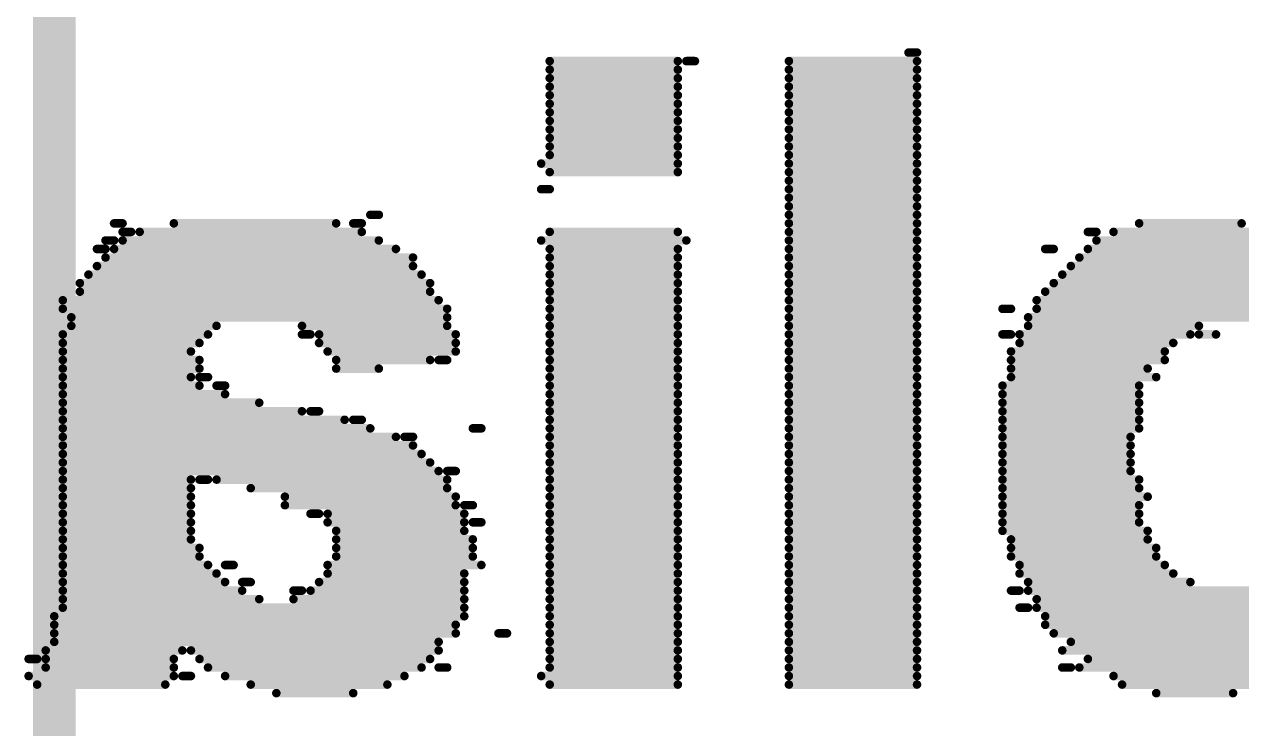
# Model space of a CAD drawing. Header units: inches. Extents: x -0.3 to 9.9, y -0.4 to 5.
# Drawn here: x 1.7205 to 1.863, y 1.3148 to 1.3973 of the extents above; entities that cross this region are included whole.
import ezdxf

# ---------------------------------------------------------------- set-up
doc = ezdxf.new("R2010")
doc.units = ezdxf.units.IN
doc.header["$MEASUREMENT"] = 0
doc.layers.add('Bottom Overlay', color=54, linetype='Continuous')
doc.layers.add('Top Overlay', color=2, linetype='Continuous')

# ---------------------------------------------------------------- blocks, each defined once
blk = doc.blocks.new('OLED_0_96________2C_12')
at = {"layer": 'Top Overlay', "const_width": 0.005}
blk.add_lwpolyline([(-0.539, -1.036), (-0.539, 0.062)], dxfattribs=at)

msp = doc.modelspace()

# ---------------------------------------------------------------- linework, layer by layer
at = {"layer": 'Bottom Overlay', "const_width": 0.001}
for points in [[(1.824, 1.394), (1.825, 1.394)], [(1.782, 1.393), (1.797, 1.393)], [(1.782, 1.392), (1.797, 1.392)], [(1.798, 1.393), (1.799, 1.393)], [(1.81, 1.393), (1.825, 1.393)], [(1.81, 1.392), (1.825, 1.392)], [(1.782, 1.391), (1.797, 1.391)], [(1.81, 1.391), (1.825, 1.391)], [(1.782, 1.39), (1.797, 1.39)], [(1.782, 1.389), (1.797, 1.389)], [(1.81, 1.39), (1.825, 1.39)], [(1.81, 1.389), (1.825, 1.389)], [(1.782, 1.388), (1.797, 1.388)], [(1.81, 1.388), (1.825, 1.388)], [(1.782, 1.387), (1.797, 1.387)], [(1.81, 1.387), (1.825, 1.387)], [(1.782, 1.386), (1.797, 1.386)], [(1.782, 1.385), (1.797, 1.385)], [(1.81, 1.386), (1.825, 1.386)], [(1.81, 1.385), (1.825, 1.385)], [(1.782, 1.384), (1.797, 1.384)], [(1.81, 1.384), (1.825, 1.384)], [(1.782, 1.383), (1.797, 1.383)], [(1.782, 1.382), (1.797, 1.382)], [(1.81, 1.383), (1.825, 1.383)], [(1.81, 1.382), (1.825, 1.382)], [(1.781, 1.381), (1.797, 1.381)], [(1.81, 1.381), (1.825, 1.381)], [(1.782, 1.38), (1.797, 1.38)], [(1.81, 1.38), (1.825, 1.38)], [(1.81, 1.379), (1.825, 1.379)], [(1.781, 1.378), (1.782, 1.378)], [(1.81, 1.378), (1.825, 1.378)], [(1.81, 1.377), (1.825, 1.377)], [(1.761, 1.375), (1.762, 1.375)], [(1.81, 1.376), (1.825, 1.376)], [(1.81, 1.375), (1.825, 1.375)], [(1.731, 1.374), (1.732, 1.374)], [(1.738, 1.374), (1.757, 1.374)], [(1.759, 1.374), (1.76, 1.374)], [(1.81, 1.374), (1.825, 1.374)], [(1.851, 1.374), (1.863, 1.374)], [(1.73, 1.372), (1.731, 1.372)], [(1.732, 1.373), (1.733, 1.373)], [(1.732, 1.372), (1.762, 1.372)], [(1.734, 1.373), (1.76, 1.373)], [(1.781, 1.372), (1.798, 1.372)], [(1.782, 1.373), (1.797, 1.373)], [(1.81, 1.373), (1.825, 1.373)], [(1.81, 1.372), (1.825, 1.372)], [(1.845, 1.373), (1.846, 1.373)], [(1.846, 1.372), (1.868, 1.372)], [(1.848, 1.373), (1.866, 1.373)], [(1.729, 1.371), (1.73, 1.371)], [(1.731, 1.371), (1.764, 1.371)], [(1.782, 1.371), (1.797, 1.371)], [(1.81, 1.371), (1.825, 1.371)], [(1.84, 1.371), (1.841, 1.371)], [(1.845, 1.371), (1.869, 1.371)], [(1.729, 1.369), (1.766, 1.369)], [(1.73, 1.37), (1.766, 1.37)], [(1.782, 1.37), (1.797, 1.37)], [(1.782, 1.369), (1.797, 1.369)], [(1.81, 1.37), (1.825, 1.37)], [(1.81, 1.369), (1.825, 1.369)], [(1.843, 1.369), (1.872, 1.369)], [(1.844, 1.37), (1.87, 1.37)], [(1.728, 1.368), (1.767, 1.368)], [(1.782, 1.368), (1.797, 1.368)], [(1.81, 1.368), (1.825, 1.368)], [(1.842, 1.368), (1.887, 1.368)], [(1.727, 1.367), (1.768, 1.367)], [(1.782, 1.367), (1.797, 1.367)], [(1.81, 1.367), (1.825, 1.367)], [(1.841, 1.367), (1.887, 1.367)], [(1.725, 1.365), (1.769, 1.365)], [(1.727, 1.366), (1.768, 1.366)], [(1.782, 1.366), (1.797, 1.366)], [(1.782, 1.365), (1.797, 1.365)], [(1.81, 1.366), (1.825, 1.366)], [(1.81, 1.365), (1.825, 1.365)], [(1.839, 1.365), (1.887, 1.365)], [(1.84, 1.366), (1.887, 1.366)], [(1.725, 1.364), (1.77, 1.364)], [(1.782, 1.364), (1.797, 1.364)], [(1.81, 1.364), (1.825, 1.364)], [(1.835, 1.364), (1.836, 1.364)], [(1.839, 1.364), (1.887, 1.364)], [(1.726, 1.363), (1.77, 1.363)], [(1.726, 1.362), (1.743, 1.362)], [(1.753, 1.362), (1.77, 1.362)], [(1.782, 1.363), (1.797, 1.363)], [(1.782, 1.362), (1.797, 1.362)], [(1.81, 1.363), (1.825, 1.363)], [(1.81, 1.362), (1.825, 1.362)], [(1.838, 1.363), (1.887, 1.363)], [(1.838, 1.362), (1.858, 1.362)], [(1.725, 1.361), (1.742, 1.361)], [(1.753, 1.361), (1.754, 1.361)], [(1.755, 1.361), (1.771, 1.361)], [(1.782, 1.361), (1.797, 1.361)], [(1.81, 1.361), (1.825, 1.361)], [(1.835, 1.361), (1.836, 1.361)], [(1.837, 1.361), (1.857, 1.361)], [(1.858, 1.361), (1.86, 1.361)], [(1.725, 1.36), (1.741, 1.36)], [(1.725, 1.359), (1.74, 1.359)], [(1.755, 1.36), (1.771, 1.36)], [(1.756, 1.359), (1.771, 1.359)], [(1.782, 1.36), (1.797, 1.36)], [(1.782, 1.359), (1.797, 1.359)], [(1.81, 1.36), (1.825, 1.36)], [(1.81, 1.359), (1.825, 1.359)], [(1.836, 1.359), (1.854, 1.359)], [(1.837, 1.36), (1.855, 1.36)], [(1.725, 1.358), (1.741, 1.358)], [(1.757, 1.358), (1.768, 1.358)], [(1.769, 1.358), (1.77, 1.358)], [(1.782, 1.358), (1.797, 1.358)], [(1.81, 1.358), (1.825, 1.358)], [(1.836, 1.358), (1.854, 1.358)], [(1.725, 1.357), (1.741, 1.357)], [(1.757, 1.357), (1.762, 1.357)], [(1.782, 1.357), (1.797, 1.357)], [(1.81, 1.357), (1.825, 1.357)], [(1.836, 1.357), (1.852, 1.357)], [(1.725, 1.356), (1.74, 1.356)], [(1.725, 1.355), (1.741, 1.355)], [(1.741, 1.356), (1.742, 1.356)], [(1.743, 1.355), (1.744, 1.355)], [(1.782, 1.356), (1.797, 1.356)], [(1.782, 1.355), (1.797, 1.355)], [(1.81, 1.356), (1.825, 1.356)], [(1.81, 1.355), (1.825, 1.355)], [(1.835, 1.355), (1.851, 1.355)], [(1.836, 1.356), (1.853, 1.356)], [(1.725, 1.354), (1.744, 1.354)], [(1.782, 1.354), (1.797, 1.354)], [(1.81, 1.354), (1.825, 1.354)], [(1.835, 1.354), (1.851, 1.354)], [(1.725, 1.353), (1.748, 1.353)], [(1.725, 1.352), (1.753, 1.352)], [(1.754, 1.352), (1.755, 1.352)], [(1.782, 1.353), (1.797, 1.353)], [(1.782, 1.352), (1.797, 1.352)], [(1.81, 1.353), (1.825, 1.353)], [(1.81, 1.352), (1.825, 1.352)], [(1.835, 1.353), (1.851, 1.353)], [(1.835, 1.352), (1.851, 1.352)], [(1.725, 1.351), (1.758, 1.351)], [(1.759, 1.351), (1.76, 1.351)], [(1.782, 1.351), (1.797, 1.351)], [(1.81, 1.351), (1.825, 1.351)], [(1.835, 1.351), (1.851, 1.351)], [(1.725, 1.35), (1.761, 1.35)], [(1.725, 1.349), (1.764, 1.349)], [(1.765, 1.349), (1.766, 1.349)], [(1.773, 1.35), (1.774, 1.35)], [(1.782, 1.35), (1.797, 1.35)], [(1.782, 1.349), (1.797, 1.349)], [(1.81, 1.35), (1.825, 1.35)], [(1.81, 1.349), (1.825, 1.349)], [(1.835, 1.35), (1.851, 1.35)], [(1.835, 1.349), (1.85, 1.349)], [(1.725, 1.348), (1.766, 1.348)], [(1.782, 1.348), (1.797, 1.348)], [(1.81, 1.348), (1.825, 1.348)], [(1.835, 1.348), (1.85, 1.348)], [(1.725, 1.347), (1.767, 1.347)], [(1.782, 1.347), (1.797, 1.347)], [(1.81, 1.347), (1.825, 1.347)], [(1.835, 1.347), (1.85, 1.347)], [(1.725, 1.346), (1.768, 1.346)], [(1.725, 1.345), (1.769, 1.345)], [(1.77, 1.345), (1.771, 1.345)], [(1.782, 1.346), (1.797, 1.346)], [(1.782, 1.345), (1.797, 1.345)], [(1.81, 1.346), (1.825, 1.346)], [(1.81, 1.345), (1.825, 1.345)], [(1.835, 1.346), (1.85, 1.346)], [(1.835, 1.345), (1.85, 1.345)], [(1.725, 1.344), (1.74, 1.344)], [(1.741, 1.344), (1.742, 1.344)], [(1.743, 1.344), (1.77, 1.344)], [(1.782, 1.344), (1.797, 1.344)], [(1.81, 1.344), (1.825, 1.344)], [(1.835, 1.344), (1.851, 1.344)], [(1.725, 1.343), (1.74, 1.343)], [(1.725, 1.342), (1.74, 1.342)], [(1.747, 1.343), (1.77, 1.343)], [(1.751, 1.342), (1.771, 1.342)], [(1.782, 1.343), (1.797, 1.343)], [(1.782, 1.342), (1.797, 1.342)], [(1.81, 1.343), (1.825, 1.343)], [(1.81, 1.342), (1.825, 1.342)], [(1.835, 1.343), (1.851, 1.343)], [(1.835, 1.342), (1.852, 1.342)], [(1.725, 1.341), (1.74, 1.341)], [(1.751, 1.341), (1.771, 1.341)], [(1.772, 1.341), (1.773, 1.341)], [(1.782, 1.341), (1.797, 1.341)], [(1.81, 1.341), (1.825, 1.341)], [(1.835, 1.341), (1.851, 1.341)], [(1.725, 1.34), (1.74, 1.34)], [(1.725, 1.339), (1.74, 1.339)], [(1.754, 1.34), (1.755, 1.34)], [(1.756, 1.34), (1.772, 1.34)], [(1.756, 1.339), (1.772, 1.339)], [(1.773, 1.339), (1.774, 1.339)], [(1.782, 1.34), (1.797, 1.34)], [(1.782, 1.339), (1.797, 1.339)], [(1.81, 1.34), (1.825, 1.34)], [(1.81, 1.339), (1.825, 1.339)], [(1.835, 1.34), (1.851, 1.34)], [(1.835, 1.339), (1.851, 1.339)], [(1.725, 1.338), (1.74, 1.338)], [(1.757, 1.338), (1.772, 1.338)], [(1.782, 1.338), (1.797, 1.338)], [(1.81, 1.338), (1.825, 1.338)], [(1.835, 1.338), (1.852, 1.338)], [(1.725, 1.337), (1.74, 1.337)], [(1.757, 1.337), (1.773, 1.337)], [(1.782, 1.337), (1.797, 1.337)], [(1.81, 1.337), (1.825, 1.337)], [(1.836, 1.337), (1.852, 1.337)], [(1.725, 1.336), (1.741, 1.336)], [(1.725, 1.335), (1.741, 1.335)], [(1.757, 1.336), (1.773, 1.336)], [(1.757, 1.335), (1.773, 1.335)], [(1.782, 1.336), (1.797, 1.336)], [(1.782, 1.335), (1.797, 1.335)], [(1.81, 1.336), (1.825, 1.336)], [(1.81, 1.335), (1.825, 1.335)], [(1.836, 1.336), (1.853, 1.336)], [(1.836, 1.335), (1.853, 1.335)], [(1.725, 1.334), (1.742, 1.334)], [(1.744, 1.334), (1.745, 1.334)], [(1.756, 1.334), (1.774, 1.334)], [(1.782, 1.334), (1.797, 1.334)], [(1.81, 1.334), (1.825, 1.334)], [(1.837, 1.334), (1.854, 1.334)], [(1.725, 1.333), (1.743, 1.333)], [(1.725, 1.332), (1.744, 1.332)], [(1.746, 1.332), (1.747, 1.332)], [(1.755, 1.332), (1.772, 1.332)], [(1.756, 1.333), (1.772, 1.333)], [(1.782, 1.333), (1.797, 1.333)], [(1.782, 1.332), (1.797, 1.332)], [(1.81, 1.333), (1.825, 1.333)], [(1.81, 1.332), (1.825, 1.332)], [(1.837, 1.333), (1.855, 1.333)], [(1.838, 1.332), (1.857, 1.332)], [(1.725, 1.331), (1.746, 1.331)], [(1.752, 1.331), (1.753, 1.331)], [(1.754, 1.331), (1.772, 1.331)], [(1.782, 1.331), (1.797, 1.331)], [(1.81, 1.331), (1.825, 1.331)], [(1.836, 1.331), (1.837, 1.331)], [(1.838, 1.331), (1.887, 1.331)], [(1.725, 1.33), (1.748, 1.33)], [(1.752, 1.33), (1.772, 1.33)], [(1.782, 1.33), (1.797, 1.33)], [(1.81, 1.33), (1.825, 1.33)], [(1.839, 1.33), (1.887, 1.33)], [(1.724, 1.328), (1.772, 1.328)], [(1.725, 1.329), (1.772, 1.329)], [(1.782, 1.329), (1.797, 1.329)], [(1.782, 1.328), (1.797, 1.328)], [(1.81, 1.329), (1.825, 1.329)], [(1.81, 1.328), (1.825, 1.328)], [(1.837, 1.329), (1.838, 1.329)], [(1.839, 1.329), (1.887, 1.329)], [(1.84, 1.328), (1.887, 1.328)], [(1.724, 1.327), (1.771, 1.327)], [(1.782, 1.327), (1.797, 1.327)], [(1.81, 1.327), (1.825, 1.327)], [(1.84, 1.327), (1.887, 1.327)], [(1.724, 1.326), (1.771, 1.326)], [(1.724, 1.325), (1.769, 1.325)], [(1.776, 1.326), (1.777, 1.326)], [(1.782, 1.326), (1.797, 1.326)], [(1.782, 1.325), (1.797, 1.325)], [(1.81, 1.326), (1.825, 1.326)], [(1.81, 1.325), (1.825, 1.325)], [(1.841, 1.326), (1.887, 1.326)], [(1.843, 1.325), (1.887, 1.325)], [(1.723, 1.324), (1.739, 1.324)], [(1.74, 1.324), (1.769, 1.324)], [(1.782, 1.324), (1.797, 1.324)], [(1.81, 1.324), (1.825, 1.324)], [(1.842, 1.324), (1.871, 1.324)], [(1.721, 1.323), (1.722, 1.323)], [(1.723, 1.323), (1.738, 1.323)], [(1.723, 1.322), (1.738, 1.322)], [(1.741, 1.323), (1.768, 1.323)], [(1.742, 1.322), (1.767, 1.322)], [(1.769, 1.322), (1.77, 1.322)], [(1.782, 1.323), (1.797, 1.323)], [(1.782, 1.322), (1.797, 1.322)], [(1.81, 1.323), (1.825, 1.323)], [(1.81, 1.322), (1.825, 1.322)], [(1.842, 1.322), (1.843, 1.322)], [(1.844, 1.322), (1.868, 1.322)], [(1.845, 1.323), (1.87, 1.323)], [(1.721, 1.321), (1.738, 1.321)], [(1.739, 1.321), (1.74, 1.321)], [(1.744, 1.321), (1.765, 1.321)], [(1.781, 1.321), (1.797, 1.321)], [(1.81, 1.321), (1.825, 1.321)], [(1.848, 1.321), (1.867, 1.321)], [(1.722, 1.32), (1.737, 1.32)], [(1.747, 1.32), (1.763, 1.32)], [(1.782, 1.32), (1.797, 1.32)], [(1.81, 1.32), (1.825, 1.32)], [(1.849, 1.32), (1.865, 1.32)], [(1.75, 1.319), (1.759, 1.319)], [(1.853, 1.319), (1.862, 1.319)]]:
    msp.add_lwpolyline(points, dxfattribs=at)
at = {"layer": 'Bottom Overlay', "const_width": 0.0005}
for points in [[(1.82375, 1.394, 1), (1.82425, 1.394, 1)], [(1.82475, 1.394, 1), (1.82525, 1.394, 1)], [(1.78175, 1.393, 1), (1.78225, 1.393, 1)], [(1.78175, 1.392, 1), (1.78225, 1.392, 1)], [(1.79675, 1.393, 1), (1.79725, 1.393, 1)], [(1.79675, 1.392, 1), (1.79725, 1.392, 1)], [(1.79775, 1.393, 1), (1.79825, 1.393, 1)], [(1.79875, 1.393, 1), (1.79925, 1.393, 1)], [(1.80975, 1.393, 1), (1.81025, 1.393, 1)], [(1.80975, 1.392, 1), (1.81025, 1.392, 1)], [(1.82475, 1.393, 1), (1.82525, 1.393, 1)], [(1.82475, 1.392, 1), (1.82525, 1.392, 1)], [(1.78175, 1.391, 1), (1.78225, 1.391, 1)], [(1.79675, 1.391, 1), (1.79725, 1.391, 1)], [(1.80975, 1.391, 1), (1.81025, 1.391, 1)], [(1.82475, 1.391, 1), (1.82525, 1.391, 1)], [(1.78175, 1.39, 1), (1.78225, 1.39, 1)], [(1.78175, 1.389, 1), (1.78225, 1.389, 1)], [(1.79675, 1.39, 1), (1.79725, 1.39, 1)], [(1.79675, 1.389, 1), (1.79725, 1.389, 1)], [(1.80975, 1.39, 1), (1.81025, 1.39, 1)], [(1.80975, 1.389, 1), (1.81025, 1.389, 1)], [(1.82475, 1.39, 1), (1.82525, 1.39, 1)], [(1.82475, 1.389, 1), (1.82525, 1.389, 1)], [(1.78175, 1.388, 1), (1.78225, 1.388, 1)], [(1.79675, 1.388, 1), (1.79725, 1.388, 1)], [(1.80975, 1.388, 1), (1.81025, 1.388, 1)], [(1.82475, 1.388, 1), (1.82525, 1.388, 1)], [(1.78175, 1.387, 1), (1.78225, 1.387, 1)], [(1.79675, 1.387, 1), (1.79725, 1.387, 1)], [(1.80975, 1.387, 1), (1.81025, 1.387, 1)], [(1.82475, 1.387, 1), (1.82525, 1.387, 1)], [(1.78175, 1.386, 1), (1.78225, 1.386, 1)], [(1.78175, 1.385, 1), (1.78225, 1.385, 1)], [(1.79675, 1.386, 1), (1.79725, 1.386, 1)], [(1.79675, 1.385, 1), (1.79725, 1.385, 1)], [(1.80975, 1.386, 1), (1.81025, 1.386, 1)], [(1.80975, 1.385, 1), (1.81025, 1.385, 1)], [(1.82475, 1.386, 1), (1.82525, 1.386, 1)], [(1.82475, 1.385, 1), (1.82525, 1.385, 1)], [(1.78175, 1.384, 1), (1.78225, 1.384, 1)], [(1.79675, 1.384, 1), (1.79725, 1.384, 1)], [(1.80975, 1.384, 1), (1.81025, 1.384, 1)], [(1.82475, 1.384, 1), (1.82525, 1.384, 1)], [(1.78175, 1.383, 1), (1.78225, 1.383, 1)], [(1.78175, 1.382, 1), (1.78225, 1.382, 1)], [(1.79675, 1.383, 1), (1.79725, 1.383, 1)], [(1.79675, 1.382, 1), (1.79725, 1.382, 1)], [(1.80975, 1.383, 1), (1.81025, 1.383, 1)], [(1.80975, 1.382, 1), (1.81025, 1.382, 1)], [(1.82475, 1.383, 1), (1.82525, 1.383, 1)], [(1.82475, 1.382, 1), (1.82525, 1.382, 1)], [(1.78075, 1.381, 1), (1.78125, 1.381, 1)], [(1.79675, 1.381, 1), (1.79725, 1.381, 1)], [(1.80975, 1.381, 1), (1.81025, 1.381, 1)], [(1.82475, 1.381, 1), (1.82525, 1.381, 1)], [(1.78175, 1.38, 1), (1.78225, 1.38, 1)], [(1.79675, 1.38, 1), (1.79725, 1.38, 1)], [(1.80975, 1.38, 1), (1.81025, 1.38, 1)], [(1.80975, 1.379, 1), (1.81025, 1.379, 1)], [(1.82475, 1.38, 1), (1.82525, 1.38, 1)], [(1.82475, 1.379, 1), (1.82525, 1.379, 1)], [(1.78075, 1.378, 1), (1.78125, 1.378, 1)], [(1.78175, 1.378, 1), (1.78225, 1.378, 1)], [(1.80975, 1.378, 1), (1.81025, 1.378, 1)], [(1.82475, 1.378, 1), (1.82525, 1.378, 1)], [(1.80975, 1.377, 1), (1.81025, 1.377, 1)], [(1.82475, 1.377, 1), (1.82525, 1.377, 1)], [(1.76075, 1.375, 1), (1.76125, 1.375, 1)], [(1.76175, 1.375, 1), (1.76225, 1.375, 1)], [(1.80975, 1.376, 1), (1.81025, 1.376, 1)], [(1.80975, 1.375, 1), (1.81025, 1.375, 1)], [(1.82475, 1.376, 1), (1.82525, 1.376, 1)], [(1.82475, 1.375, 1), (1.82525, 1.375, 1)], [(1.73075, 1.374, 1), (1.73125, 1.374, 1)], [(1.73175, 1.374, 1), (1.73225, 1.374, 1)], [(1.73775, 1.374, 1), (1.73825, 1.374, 1)], [(1.75675, 1.374, 1), (1.75725, 1.374, 1)], [(1.75875, 1.374, 1), (1.75925, 1.374, 1)], [(1.75975, 1.374, 1), (1.76025, 1.374, 1)], [(1.80975, 1.374, 1), (1.81025, 1.374, 1)], [(1.82475, 1.374, 1), (1.82525, 1.374, 1)], [(1.85075, 1.374, 1), (1.85125, 1.374, 1)], [(1.86275, 1.374, 1), (1.86325, 1.374, 1)], [(1.72975, 1.372, 1), (1.73025, 1.372, 1)], [(1.73075, 1.372, 1), (1.73125, 1.372, 1)], [(1.73175, 1.373, 1), (1.73225, 1.373, 1)], [(1.73175, 1.372, 1), (1.73225, 1.372, 1)], [(1.73275, 1.373, 1), (1.73325, 1.373, 1)], [(1.73375, 1.373, 1), (1.73425, 1.373, 1)], [(1.75975, 1.373, 1), (1.76025, 1.373, 1)], [(1.76175, 1.372, 1), (1.76225, 1.372, 1)], [(1.78075, 1.372, 1), (1.78125, 1.372, 1)], [(1.78175, 1.373, 1), (1.78225, 1.373, 1)], [(1.79675, 1.373, 1), (1.79725, 1.373, 1)], [(1.79775, 1.372, 1), (1.79825, 1.372, 1)], [(1.80975, 1.373, 1), (1.81025, 1.373, 1)], [(1.80975, 1.372, 1), (1.81025, 1.372, 1)], [(1.82475, 1.373, 1), (1.82525, 1.373, 1)], [(1.82475, 1.372, 1), (1.82525, 1.372, 1)], [(1.84475, 1.373, 1), (1.84525, 1.373, 1)], [(1.84575, 1.373, 1), (1.84625, 1.373, 1)], [(1.84575, 1.372, 1), (1.84625, 1.372, 1)], [(1.84775, 1.373, 1), (1.84825, 1.373, 1)], [(1.72875, 1.371, 1), (1.72925, 1.371, 1)], [(1.72975, 1.371, 1), (1.73025, 1.371, 1)], [(1.73075, 1.371, 1), (1.73125, 1.371, 1)], [(1.76375, 1.371, 1), (1.76425, 1.371, 1)], [(1.78175, 1.371, 1), (1.78225, 1.371, 1)], [(1.79675, 1.371, 1), (1.79725, 1.371, 1)], [(1.80975, 1.371, 1), (1.81025, 1.371, 1)], [(1.82475, 1.371, 1), (1.82525, 1.371, 1)], [(1.83975, 1.371, 1), (1.84025, 1.371, 1)], [(1.84075, 1.371, 1), (1.84125, 1.371, 1)], [(1.84475, 1.371, 1), (1.84525, 1.371, 1)], [(1.72875, 1.369, 1), (1.72925, 1.369, 1)], [(1.72975, 1.37, 1), (1.73025, 1.37, 1)], [(1.76575, 1.37, 1), (1.76625, 1.37, 1)], [(1.76575, 1.369, 1), (1.76625, 1.369, 1)], [(1.78175, 1.37, 1), (1.78225, 1.37, 1)], [(1.78175, 1.369, 1), (1.78225, 1.369, 1)], [(1.79675, 1.37, 1), (1.79725, 1.37, 1)], [(1.79675, 1.369, 1), (1.79725, 1.369, 1)], [(1.80975, 1.37, 1), (1.81025, 1.37, 1)], [(1.80975, 1.369, 1), (1.81025, 1.369, 1)], [(1.82475, 1.37, 1), (1.82525, 1.37, 1)], [(1.82475, 1.369, 1), (1.82525, 1.369, 1)], [(1.84275, 1.369, 1), (1.84325, 1.369, 1)], [(1.84375, 1.37, 1), (1.84425, 1.37, 1)], [(1.72775, 1.368, 1), (1.72825, 1.368, 1)], [(1.76675, 1.368, 1), (1.76725, 1.368, 1)], [(1.78175, 1.368, 1), (1.78225, 1.368, 1)], [(1.79675, 1.368, 1), (1.79725, 1.368, 1)], [(1.80975, 1.368, 1), (1.81025, 1.368, 1)], [(1.82475, 1.368, 1), (1.82525, 1.368, 1)], [(1.84175, 1.368, 1), (1.84225, 1.368, 1)], [(1.72675, 1.367, 1), (1.72725, 1.367, 1)], [(1.76775, 1.367, 1), (1.76825, 1.367, 1)], [(1.78175, 1.367, 1), (1.78225, 1.367, 1)], [(1.79675, 1.367, 1), (1.79725, 1.367, 1)], [(1.80975, 1.367, 1), (1.81025, 1.367, 1)], [(1.82475, 1.367, 1), (1.82525, 1.367, 1)], [(1.84075, 1.367, 1), (1.84125, 1.367, 1)], [(1.72475, 1.365, 1), (1.72525, 1.365, 1)], [(1.72675, 1.366, 1), (1.72725, 1.366, 1)], [(1.76775, 1.366, 1), (1.76825, 1.366, 1)], [(1.76875, 1.365, 1), (1.76925, 1.365, 1)], [(1.78175, 1.366, 1), (1.78225, 1.366, 1)], [(1.78175, 1.365, 1), (1.78225, 1.365, 1)], [(1.79675, 1.366, 1), (1.79725, 1.366, 1)], [(1.79675, 1.365, 1), (1.79725, 1.365, 1)], [(1.80975, 1.366, 1), (1.81025, 1.366, 1)], [(1.80975, 1.365, 1), (1.81025, 1.365, 1)], [(1.82475, 1.366, 1), (1.82525, 1.366, 1)], [(1.82475, 1.365, 1), (1.82525, 1.365, 1)], [(1.83875, 1.365, 1), (1.83925, 1.365, 1)], [(1.83975, 1.366, 1), (1.84025, 1.366, 1)], [(1.72475, 1.364, 1), (1.72525, 1.364, 1)], [(1.76975, 1.364, 1), (1.77025, 1.364, 1)], [(1.78175, 1.364, 1), (1.78225, 1.364, 1)], [(1.79675, 1.364, 1), (1.79725, 1.364, 1)], [(1.80975, 1.364, 1), (1.81025, 1.364, 1)], [(1.82475, 1.364, 1), (1.82525, 1.364, 1)], [(1.83475, 1.364, 1), (1.83525, 1.364, 1)], [(1.83575, 1.364, 1), (1.83625, 1.364, 1)], [(1.83875, 1.364, 1), (1.83925, 1.364, 1)], [(1.72575, 1.363, 1), (1.72625, 1.363, 1)], [(1.72575, 1.362, 1), (1.72625, 1.362, 1)], [(1.74275, 1.362, 1), (1.74325, 1.362, 1)], [(1.75275, 1.362, 1), (1.75325, 1.362, 1)], [(1.76975, 1.363, 1), (1.77025, 1.363, 1)], [(1.76975, 1.362, 1), (1.77025, 1.362, 1)], [(1.78175, 1.363, 1), (1.78225, 1.363, 1)], [(1.78175, 1.362, 1), (1.78225, 1.362, 1)], [(1.79675, 1.363, 1), (1.79725, 1.363, 1)], [(1.79675, 1.362, 1), (1.79725, 1.362, 1)], [(1.80975, 1.363, 1), (1.81025, 1.363, 1)], [(1.80975, 1.362, 1), (1.81025, 1.362, 1)], [(1.82475, 1.363, 1), (1.82525, 1.363, 1)], [(1.82475, 1.362, 1), (1.82525, 1.362, 1)], [(1.83775, 1.363, 1), (1.83825, 1.363, 1)], [(1.83775, 1.362, 1), (1.83825, 1.362, 1)], [(1.85775, 1.362, 1), (1.85825, 1.362, 1)], [(1.72475, 1.361, 1), (1.72525, 1.361, 1)], [(1.74175, 1.361, 1), (1.74225, 1.361, 1)], [(1.75275, 1.361, 1), (1.75325, 1.361, 1)], [(1.75375, 1.361, 1), (1.75425, 1.361, 1)], [(1.75475, 1.361, 1), (1.75525, 1.361, 1)], [(1.77075, 1.361, 1), (1.77125, 1.361, 1)], [(1.78175, 1.361, 1), (1.78225, 1.361, 1)], [(1.79675, 1.361, 1), (1.79725, 1.361, 1)], [(1.80975, 1.361, 1), (1.81025, 1.361, 1)], [(1.82475, 1.361, 1), (1.82525, 1.361, 1)], [(1.83475, 1.361, 1), (1.83525, 1.361, 1)], [(1.83575, 1.361, 1), (1.83625, 1.361, 1)], [(1.83675, 1.361, 1), (1.83725, 1.361, 1)], [(1.85675, 1.361, 1), (1.85725, 1.361, 1)], [(1.85775, 1.361, 1), (1.85825, 1.361, 1)], [(1.85975, 1.361, 1), (1.86025, 1.361, 1)], [(1.72475, 1.36, 1), (1.72525, 1.36, 1)], [(1.72475, 1.359, 1), (1.72525, 1.359, 1)], [(1.73975, 1.359, 1), (1.74025, 1.359, 1)], [(1.74075, 1.36, 1), (1.74125, 1.36, 1)], [(1.75475, 1.36, 1), (1.75525, 1.36, 1)], [(1.75575, 1.359, 1), (1.75625, 1.359, 1)], [(1.77075, 1.36, 1), (1.77125, 1.36, 1)], [(1.77075, 1.359, 1), (1.77125, 1.359, 1)], [(1.78175, 1.36, 1), (1.78225, 1.36, 1)], [(1.78175, 1.359, 1), (1.78225, 1.359, 1)], [(1.79675, 1.36, 1), (1.79725, 1.36, 1)], [(1.79675, 1.359, 1), (1.79725, 1.359, 1)], [(1.80975, 1.36, 1), (1.81025, 1.36, 1)], [(1.80975, 1.359, 1), (1.81025, 1.359, 1)], [(1.82475, 1.36, 1), (1.82525, 1.36, 1)], [(1.82475, 1.359, 1), (1.82525, 1.359, 1)], [(1.83575, 1.359, 1), (1.83625, 1.359, 1)], [(1.83675, 1.36, 1), (1.83725, 1.36, 1)], [(1.85375, 1.359, 1), (1.85425, 1.359, 1)], [(1.85475, 1.36, 1), (1.85525, 1.36, 1)], [(1.72475, 1.358, 1), (1.72525, 1.358, 1)], [(1.74075, 1.358, 1), (1.74125, 1.358, 1)], [(1.75675, 1.358, 1), (1.75725, 1.358, 1)], [(1.76775, 1.358, 1), (1.76825, 1.358, 1)], [(1.76875, 1.358, 1), (1.76925, 1.358, 1)], [(1.76975, 1.358, 1), (1.77025, 1.358, 1)], [(1.78175, 1.358, 1), (1.78225, 1.358, 1)], [(1.79675, 1.358, 1), (1.79725, 1.358, 1)], [(1.80975, 1.358, 1), (1.81025, 1.358, 1)], [(1.82475, 1.358, 1), (1.82525, 1.358, 1)], [(1.83575, 1.358, 1), (1.83625, 1.358, 1)], [(1.85375, 1.358, 1), (1.85425, 1.358, 1)], [(1.72475, 1.357, 1), (1.72525, 1.357, 1)], [(1.74075, 1.357, 1), (1.74125, 1.357, 1)], [(1.75675, 1.357, 1), (1.75725, 1.357, 1)], [(1.76175, 1.357, 1), (1.76225, 1.357, 1)], [(1.78175, 1.357, 1), (1.78225, 1.357, 1)], [(1.79675, 1.357, 1), (1.79725, 1.357, 1)], [(1.80975, 1.357, 1), (1.81025, 1.357, 1)], [(1.82475, 1.357, 1), (1.82525, 1.357, 1)], [(1.83575, 1.357, 1), (1.83625, 1.357, 1)], [(1.85175, 1.357, 1), (1.85225, 1.357, 1)], [(1.72475, 1.356, 1), (1.72525, 1.356, 1)], [(1.72475, 1.355, 1), (1.72525, 1.355, 1)], [(1.73975, 1.356, 1), (1.74025, 1.356, 1)], [(1.74075, 1.356, 1), (1.74125, 1.356, 1)], [(1.74075, 1.355, 1), (1.74125, 1.355, 1)], [(1.74175, 1.356, 1), (1.74225, 1.356, 1)], [(1.74275, 1.355, 1), (1.74325, 1.355, 1)], [(1.74375, 1.355, 1), (1.74425, 1.355, 1)], [(1.78175, 1.356, 1), (1.78225, 1.356, 1)], [(1.78175, 1.355, 1), (1.78225, 1.355, 1)], [(1.79675, 1.356, 1), (1.79725, 1.356, 1)], [(1.79675, 1.355, 1), (1.79725, 1.355, 1)], [(1.80975, 1.356, 1), (1.81025, 1.356, 1)], [(1.80975, 1.355, 1), (1.81025, 1.355, 1)], [(1.82475, 1.356, 1), (1.82525, 1.356, 1)], [(1.82475, 1.355, 1), (1.82525, 1.355, 1)], [(1.83475, 1.355, 1), (1.83525, 1.355, 1)], [(1.83575, 1.356, 1), (1.83625, 1.356, 1)], [(1.85075, 1.355, 1), (1.85125, 1.355, 1)], [(1.85275, 1.356, 1), (1.85325, 1.356, 1)], [(1.72475, 1.354, 1), (1.72525, 1.354, 1)], [(1.74375, 1.354, 1), (1.74425, 1.354, 1)], [(1.78175, 1.354, 1), (1.78225, 1.354, 1)], [(1.79675, 1.354, 1), (1.79725, 1.354, 1)], [(1.80975, 1.354, 1), (1.81025, 1.354, 1)], [(1.82475, 1.354, 1), (1.82525, 1.354, 1)], [(1.83475, 1.354, 1), (1.83525, 1.354, 1)], [(1.85075, 1.354, 1), (1.85125, 1.354, 1)], [(1.72475, 1.353, 1), (1.72525, 1.353, 1)], [(1.72475, 1.352, 1), (1.72525, 1.352, 1)], [(1.74775, 1.353, 1), (1.74825, 1.353, 1)], [(1.75275, 1.352, 1), (1.75325, 1.352, 1)], [(1.75375, 1.352, 1), (1.75425, 1.352, 1)], [(1.75475, 1.352, 1), (1.75525, 1.352, 1)], [(1.78175, 1.353, 1), (1.78225, 1.353, 1)], [(1.78175, 1.352, 1), (1.78225, 1.352, 1)], [(1.79675, 1.353, 1), (1.79725, 1.353, 1)], [(1.79675, 1.352, 1), (1.79725, 1.352, 1)], [(1.80975, 1.353, 1), (1.81025, 1.353, 1)], [(1.80975, 1.352, 1), (1.81025, 1.352, 1)], [(1.82475, 1.353, 1), (1.82525, 1.353, 1)], [(1.82475, 1.352, 1), (1.82525, 1.352, 1)], [(1.83475, 1.353, 1), (1.83525, 1.353, 1)], [(1.83475, 1.352, 1), (1.83525, 1.352, 1)], [(1.85075, 1.353, 1), (1.85125, 1.353, 1)], [(1.85075, 1.352, 1), (1.85125, 1.352, 1)], [(1.72475, 1.351, 1), (1.72525, 1.351, 1)], [(1.75775, 1.351, 1), (1.75825, 1.351, 1)], [(1.75875, 1.351, 1), (1.75925, 1.351, 1)], [(1.75975, 1.351, 1), (1.76025, 1.351, 1)], [(1.78175, 1.351, 1), (1.78225, 1.351, 1)], [(1.79675, 1.351, 1), (1.79725, 1.351, 1)], [(1.80975, 1.351, 1), (1.81025, 1.351, 1)], [(1.82475, 1.351, 1), (1.82525, 1.351, 1)], [(1.83475, 1.351, 1), (1.83525, 1.351, 1)], [(1.85075, 1.351, 1), (1.85125, 1.351, 1)], [(1.72475, 1.35, 1), (1.72525, 1.35, 1)], [(1.72475, 1.349, 1), (1.72525, 1.349, 1)], [(1.76075, 1.35, 1), (1.76125, 1.35, 1)], [(1.76375, 1.349, 1), (1.76425, 1.349, 1)], [(1.76475, 1.349, 1), (1.76525, 1.349, 1)], [(1.76575, 1.349, 1), (1.76625, 1.349, 1)], [(1.77275, 1.35, 1), (1.77325, 1.35, 1)], [(1.77375, 1.35, 1), (1.77425, 1.35, 1)], [(1.78175, 1.35, 1), (1.78225, 1.35, 1)], [(1.78175, 1.349, 1), (1.78225, 1.349, 1)], [(1.79675, 1.35, 1), (1.79725, 1.35, 1)], [(1.79675, 1.349, 1), (1.79725, 1.349, 1)], [(1.80975, 1.35, 1), (1.81025, 1.35, 1)], [(1.80975, 1.349, 1), (1.81025, 1.349, 1)], [(1.82475, 1.35, 1), (1.82525, 1.35, 1)], [(1.82475, 1.349, 1), (1.82525, 1.349, 1)], [(1.83475, 1.35, 1), (1.83525, 1.35, 1)], [(1.83475, 1.349, 1), (1.83525, 1.349, 1)], [(1.84975, 1.349, 1), (1.85025, 1.349, 1)], [(1.85075, 1.35, 1), (1.85125, 1.35, 1)], [(1.72475, 1.348, 1), (1.72525, 1.348, 1)], [(1.76575, 1.348, 1), (1.76625, 1.348, 1)], [(1.78175, 1.348, 1), (1.78225, 1.348, 1)], [(1.79675, 1.348, 1), (1.79725, 1.348, 1)], [(1.80975, 1.348, 1), (1.81025, 1.348, 1)], [(1.82475, 1.348, 1), (1.82525, 1.348, 1)], [(1.83475, 1.348, 1), (1.83525, 1.348, 1)], [(1.84975, 1.348, 1), (1.85025, 1.348, 1)], [(1.72475, 1.347, 1), (1.72525, 1.347, 1)], [(1.76675, 1.347, 1), (1.76725, 1.347, 1)], [(1.78175, 1.347, 1), (1.78225, 1.347, 1)], [(1.79675, 1.347, 1), (1.79725, 1.347, 1)], [(1.80975, 1.347, 1), (1.81025, 1.347, 1)], [(1.82475, 1.347, 1), (1.82525, 1.347, 1)], [(1.83475, 1.347, 1), (1.83525, 1.347, 1)], [(1.84975, 1.347, 1), (1.85025, 1.347, 1)], [(1.72475, 1.346, 1), (1.72525, 1.346, 1)], [(1.72475, 1.345, 1), (1.72525, 1.345, 1)], [(1.76775, 1.346, 1), (1.76825, 1.346, 1)], [(1.76875, 1.345, 1), (1.76925, 1.345, 1)], [(1.76975, 1.345, 1), (1.77025, 1.345, 1)], [(1.77075, 1.345, 1), (1.77125, 1.345, 1)], [(1.78175, 1.346, 1), (1.78225, 1.346, 1)], [(1.78175, 1.345, 1), (1.78225, 1.345, 1)], [(1.79675, 1.346, 1), (1.79725, 1.346, 1)], [(1.79675, 1.345, 1), (1.79725, 1.345, 1)], [(1.80975, 1.346, 1), (1.81025, 1.346, 1)], [(1.80975, 1.345, 1), (1.81025, 1.345, 1)], [(1.82475, 1.346, 1), (1.82525, 1.346, 1)], [(1.82475, 1.345, 1), (1.82525, 1.345, 1)], [(1.83475, 1.346, 1), (1.83525, 1.346, 1)], [(1.83475, 1.345, 1), (1.83525, 1.345, 1)], [(1.84975, 1.346, 1), (1.85025, 1.346, 1)], [(1.84975, 1.345, 1), (1.85025, 1.345, 1)], [(1.72475, 1.344, 1), (1.72525, 1.344, 1)], [(1.73975, 1.344, 1), (1.74025, 1.344, 1)], [(1.74075, 1.344, 1), (1.74125, 1.344, 1)], [(1.74175, 1.344, 1), (1.74225, 1.344, 1)], [(1.74275, 1.344, 1), (1.74325, 1.344, 1)], [(1.76975, 1.344, 1), (1.77025, 1.344, 1)], [(1.78175, 1.344, 1), (1.78225, 1.344, 1)], [(1.79675, 1.344, 1), (1.79725, 1.344, 1)], [(1.80975, 1.344, 1), (1.81025, 1.344, 1)], [(1.82475, 1.344, 1), (1.82525, 1.344, 1)], [(1.83475, 1.344, 1), (1.83525, 1.344, 1)], [(1.85075, 1.344, 1), (1.85125, 1.344, 1)], [(1.72475, 1.343, 1), (1.72525, 1.343, 1)], [(1.72475, 1.342, 1), (1.72525, 1.342, 1)], [(1.73975, 1.343, 1), (1.74025, 1.343, 1)], [(1.73975, 1.342, 1), (1.74025, 1.342, 1)], [(1.74675, 1.343, 1), (1.74725, 1.343, 1)], [(1.75075, 1.342, 1), (1.75125, 1.342, 1)], [(1.76975, 1.343, 1), (1.77025, 1.343, 1)], [(1.77075, 1.342, 1), (1.77125, 1.342, 1)], [(1.78175, 1.343, 1), (1.78225, 1.343, 1)], [(1.78175, 1.342, 1), (1.78225, 1.342, 1)], [(1.79675, 1.343, 1), (1.79725, 1.343, 1)], [(1.79675, 1.342, 1), (1.79725, 1.342, 1)], [(1.80975, 1.343, 1), (1.81025, 1.343, 1)], [(1.80975, 1.342, 1), (1.81025, 1.342, 1)], [(1.82475, 1.343, 1), (1.82525, 1.343, 1)], [(1.82475, 1.342, 1), (1.82525, 1.342, 1)], [(1.83475, 1.343, 1), (1.83525, 1.343, 1)], [(1.83475, 1.342, 1), (1.83525, 1.342, 1)], [(1.85075, 1.343, 1), (1.85125, 1.343, 1)], [(1.85175, 1.342, 1), (1.85225, 1.342, 1)], [(1.72475, 1.341, 1), (1.72525, 1.341, 1)], [(1.73975, 1.341, 1), (1.74025, 1.341, 1)], [(1.75075, 1.341, 1), (1.75125, 1.341, 1)], [(1.77075, 1.341, 1), (1.77125, 1.341, 1)], [(1.77175, 1.341, 1), (1.77225, 1.341, 1)], [(1.77275, 1.341, 1), (1.77325, 1.341, 1)], [(1.78175, 1.341, 1), (1.78225, 1.341, 1)], [(1.79675, 1.341, 1), (1.79725, 1.341, 1)], [(1.80975, 1.341, 1), (1.81025, 1.341, 1)], [(1.82475, 1.341, 1), (1.82525, 1.341, 1)], [(1.83475, 1.341, 1), (1.83525, 1.341, 1)], [(1.85075, 1.341, 1), (1.85125, 1.341, 1)], [(1.72475, 1.34, 1), (1.72525, 1.34, 1)], [(1.72475, 1.339, 1), (1.72525, 1.339, 1)], [(1.73975, 1.34, 1), (1.74025, 1.34, 1)], [(1.73975, 1.339, 1), (1.74025, 1.339, 1)], [(1.75375, 1.34, 1), (1.75425, 1.34, 1)], [(1.75475, 1.34, 1), (1.75525, 1.34, 1)], [(1.75575, 1.34, 1), (1.75625, 1.34, 1)], [(1.75575, 1.339, 1), (1.75625, 1.339, 1)], [(1.77175, 1.34, 1), (1.77225, 1.34, 1)], [(1.77175, 1.339, 1), (1.77225, 1.339, 1)], [(1.77275, 1.339, 1), (1.77325, 1.339, 1)], [(1.77375, 1.339, 1), (1.77425, 1.339, 1)], [(1.78175, 1.34, 1), (1.78225, 1.34, 1)], [(1.78175, 1.339, 1), (1.78225, 1.339, 1)], [(1.79675, 1.34, 1), (1.79725, 1.34, 1)], [(1.79675, 1.339, 1), (1.79725, 1.339, 1)], [(1.80975, 1.34, 1), (1.81025, 1.34, 1)], [(1.80975, 1.339, 1), (1.81025, 1.339, 1)], [(1.82475, 1.34, 1), (1.82525, 1.34, 1)], [(1.82475, 1.339, 1), (1.82525, 1.339, 1)], [(1.83475, 1.34, 1), (1.83525, 1.34, 1)], [(1.83475, 1.339, 1), (1.83525, 1.339, 1)], [(1.85075, 1.34, 1), (1.85125, 1.34, 1)], [(1.85075, 1.339, 1), (1.85125, 1.339, 1)], [(1.72475, 1.338, 1), (1.72525, 1.338, 1)], [(1.73975, 1.338, 1), (1.74025, 1.338, 1)], [(1.75675, 1.338, 1), (1.75725, 1.338, 1)], [(1.77175, 1.338, 1), (1.77225, 1.338, 1)], [(1.78175, 1.338, 1), (1.78225, 1.338, 1)], [(1.79675, 1.338, 1), (1.79725, 1.338, 1)], [(1.80975, 1.338, 1), (1.81025, 1.338, 1)], [(1.82475, 1.338, 1), (1.82525, 1.338, 1)], [(1.83475, 1.338, 1), (1.83525, 1.338, 1)], [(1.85175, 1.338, 1), (1.85225, 1.338, 1)], [(1.72475, 1.337, 1), (1.72525, 1.337, 1)], [(1.73975, 1.337, 1), (1.74025, 1.337, 1)], [(1.75675, 1.337, 1), (1.75725, 1.337, 1)], [(1.77275, 1.337, 1), (1.77325, 1.337, 1)], [(1.78175, 1.337, 1), (1.78225, 1.337, 1)], [(1.79675, 1.337, 1), (1.79725, 1.337, 1)], [(1.80975, 1.337, 1), (1.81025, 1.337, 1)], [(1.82475, 1.337, 1), (1.82525, 1.337, 1)], [(1.83575, 1.337, 1), (1.83625, 1.337, 1)], [(1.85175, 1.337, 1), (1.85225, 1.337, 1)], [(1.72475, 1.336, 1), (1.72525, 1.336, 1)], [(1.72475, 1.335, 1), (1.72525, 1.335, 1)], [(1.74075, 1.336, 1), (1.74125, 1.336, 1)], [(1.74075, 1.335, 1), (1.74125, 1.335, 1)], [(1.75675, 1.336, 1), (1.75725, 1.336, 1)], [(1.75675, 1.335, 1), (1.75725, 1.335, 1)], [(1.77275, 1.336, 1), (1.77325, 1.336, 1)], [(1.77275, 1.335, 1), (1.77325, 1.335, 1)], [(1.78175, 1.336, 1), (1.78225, 1.336, 1)], [(1.78175, 1.335, 1), (1.78225, 1.335, 1)], [(1.79675, 1.336, 1), (1.79725, 1.336, 1)], [(1.79675, 1.335, 1), (1.79725, 1.335, 1)], [(1.80975, 1.336, 1), (1.81025, 1.336, 1)], [(1.80975, 1.335, 1), (1.81025, 1.335, 1)], [(1.82475, 1.336, 1), (1.82525, 1.336, 1)], [(1.82475, 1.335, 1), (1.82525, 1.335, 1)], [(1.83575, 1.336, 1), (1.83625, 1.336, 1)], [(1.83575, 1.335, 1), (1.83625, 1.335, 1)], [(1.85275, 1.336, 1), (1.85325, 1.336, 1)], [(1.85275, 1.335, 1), (1.85325, 1.335, 1)], [(1.72475, 1.334, 1), (1.72525, 1.334, 1)], [(1.74175, 1.334, 1), (1.74225, 1.334, 1)], [(1.74375, 1.334, 1), (1.74425, 1.334, 1)], [(1.74475, 1.334, 1), (1.74525, 1.334, 1)], [(1.75575, 1.334, 1), (1.75625, 1.334, 1)], [(1.77375, 1.334, 1), (1.77425, 1.334, 1)], [(1.78175, 1.334, 1), (1.78225, 1.334, 1)], [(1.79675, 1.334, 1), (1.79725, 1.334, 1)], [(1.80975, 1.334, 1), (1.81025, 1.334, 1)], [(1.82475, 1.334, 1), (1.82525, 1.334, 1)], [(1.83675, 1.334, 1), (1.83725, 1.334, 1)], [(1.85375, 1.334, 1), (1.85425, 1.334, 1)], [(1.72475, 1.333, 1), (1.72525, 1.333, 1)], [(1.72475, 1.332, 1), (1.72525, 1.332, 1)], [(1.74275, 1.333, 1), (1.74325, 1.333, 1)], [(1.74375, 1.332, 1), (1.74425, 1.332, 1)], [(1.74575, 1.332, 1), (1.74625, 1.332, 1)], [(1.74675, 1.332, 1), (1.74725, 1.332, 1)], [(1.75475, 1.332, 1), (1.75525, 1.332, 1)], [(1.75575, 1.333, 1), (1.75625, 1.333, 1)], [(1.77175, 1.333, 1), (1.77225, 1.333, 1)], [(1.77175, 1.332, 1), (1.77225, 1.332, 1)], [(1.78175, 1.333, 1), (1.78225, 1.333, 1)], [(1.78175, 1.332, 1), (1.78225, 1.332, 1)], [(1.79675, 1.333, 1), (1.79725, 1.333, 1)], [(1.79675, 1.332, 1), (1.79725, 1.332, 1)], [(1.80975, 1.333, 1), (1.81025, 1.333, 1)], [(1.80975, 1.332, 1), (1.81025, 1.332, 1)], [(1.82475, 1.333, 1), (1.82525, 1.333, 1)], [(1.82475, 1.332, 1), (1.82525, 1.332, 1)], [(1.83675, 1.333, 1), (1.83725, 1.333, 1)], [(1.83775, 1.332, 1), (1.83825, 1.332, 1)], [(1.85475, 1.333, 1), (1.85525, 1.333, 1)], [(1.85675, 1.332, 1), (1.85725, 1.332, 1)], [(1.72475, 1.331, 1), (1.72525, 1.331, 1)], [(1.74575, 1.331, 1), (1.74625, 1.331, 1)], [(1.75175, 1.331, 1), (1.75225, 1.331, 1)], [(1.75275, 1.331, 1), (1.75325, 1.331, 1)], [(1.75375, 1.331, 1), (1.75425, 1.331, 1)], [(1.77175, 1.331, 1), (1.77225, 1.331, 1)], [(1.78175, 1.331, 1), (1.78225, 1.331, 1)], [(1.79675, 1.331, 1), (1.79725, 1.331, 1)], [(1.80975, 1.331, 1), (1.81025, 1.331, 1)], [(1.82475, 1.331, 1), (1.82525, 1.331, 1)], [(1.83575, 1.331, 1), (1.83625, 1.331, 1)], [(1.83675, 1.331, 1), (1.83725, 1.331, 1)], [(1.83775, 1.331, 1), (1.83825, 1.331, 1)], [(1.72475, 1.33, 1), (1.72525, 1.33, 1)], [(1.74775, 1.33, 1), (1.74825, 1.33, 1)], [(1.75175, 1.33, 1), (1.75225, 1.33, 1)], [(1.77175, 1.33, 1), (1.77225, 1.33, 1)], [(1.78175, 1.33, 1), (1.78225, 1.33, 1)], [(1.79675, 1.33, 1), (1.79725, 1.33, 1)], [(1.80975, 1.33, 1), (1.81025, 1.33, 1)], [(1.82475, 1.33, 1), (1.82525, 1.33, 1)], [(1.83875, 1.33, 1), (1.83925, 1.33, 1)], [(1.72375, 1.328, 1), (1.72425, 1.328, 1)], [(1.72475, 1.329, 1), (1.72525, 1.329, 1)], [(1.77175, 1.329, 1), (1.77225, 1.329, 1)], [(1.77175, 1.328, 1), (1.77225, 1.328, 1)], [(1.78175, 1.329, 1), (1.78225, 1.329, 1)], [(1.78175, 1.328, 1), (1.78225, 1.328, 1)], [(1.79675, 1.329, 1), (1.79725, 1.329, 1)], [(1.79675, 1.328, 1), (1.79725, 1.328, 1)], [(1.80975, 1.329, 1), (1.81025, 1.329, 1)], [(1.80975, 1.328, 1), (1.81025, 1.328, 1)], [(1.82475, 1.329, 1), (1.82525, 1.329, 1)], [(1.82475, 1.328, 1), (1.82525, 1.328, 1)], [(1.83675, 1.329, 1), (1.83725, 1.329, 1)], [(1.83775, 1.329, 1), (1.83825, 1.329, 1)], [(1.83875, 1.329, 1), (1.83925, 1.329, 1)], [(1.83975, 1.328, 1), (1.84025, 1.328, 1)], [(1.72375, 1.327, 1), (1.72425, 1.327, 1)], [(1.77075, 1.327, 1), (1.77125, 1.327, 1)], [(1.78175, 1.327, 1), (1.78225, 1.327, 1)], [(1.79675, 1.327, 1), (1.79725, 1.327, 1)], [(1.80975, 1.327, 1), (1.81025, 1.327, 1)], [(1.82475, 1.327, 1), (1.82525, 1.327, 1)], [(1.83975, 1.327, 1), (1.84025, 1.327, 1)], [(1.72375, 1.326, 1), (1.72425, 1.326, 1)], [(1.72375, 1.325, 1), (1.72425, 1.325, 1)], [(1.76875, 1.325, 1), (1.76925, 1.325, 1)], [(1.77075, 1.326, 1), (1.77125, 1.326, 1)], [(1.77575, 1.326, 1), (1.77625, 1.326, 1)], [(1.77675, 1.326, 1), (1.77725, 1.326, 1)], [(1.78175, 1.326, 1), (1.78225, 1.326, 1)], [(1.78175, 1.325, 1), (1.78225, 1.325, 1)], [(1.79675, 1.326, 1), (1.79725, 1.326, 1)], [(1.79675, 1.325, 1), (1.79725, 1.325, 1)], [(1.80975, 1.326, 1), (1.81025, 1.326, 1)], [(1.80975, 1.325, 1), (1.81025, 1.325, 1)], [(1.82475, 1.326, 1), (1.82525, 1.326, 1)], [(1.82475, 1.325, 1), (1.82525, 1.325, 1)], [(1.84075, 1.326, 1), (1.84125, 1.326, 1)], [(1.84275, 1.325, 1), (1.84325, 1.325, 1)], [(1.72275, 1.324, 1), (1.72325, 1.324, 1)], [(1.73875, 1.324, 1), (1.73925, 1.324, 1)], [(1.73975, 1.324, 1), (1.74025, 1.324, 1)], [(1.76875, 1.324, 1), (1.76925, 1.324, 1)], [(1.78175, 1.324, 1), (1.78225, 1.324, 1)], [(1.79675, 1.324, 1), (1.79725, 1.324, 1)], [(1.80975, 1.324, 1), (1.81025, 1.324, 1)], [(1.82475, 1.324, 1), (1.82525, 1.324, 1)], [(1.84175, 1.324, 1), (1.84225, 1.324, 1)], [(1.72075, 1.323, 1), (1.72125, 1.323, 1)], [(1.72175, 1.323, 1), (1.72225, 1.323, 1)], [(1.72275, 1.323, 1), (1.72325, 1.323, 1)], [(1.72275, 1.322, 1), (1.72325, 1.322, 1)], [(1.73775, 1.323, 1), (1.73825, 1.323, 1)], [(1.73775, 1.322, 1), (1.73825, 1.322, 1)], [(1.74075, 1.323, 1), (1.74125, 1.323, 1)], [(1.74175, 1.322, 1), (1.74225, 1.322, 1)], [(1.76675, 1.322, 1), (1.76725, 1.322, 1)], [(1.76775, 1.323, 1), (1.76825, 1.323, 1)], [(1.76875, 1.322, 1), (1.76925, 1.322, 1)], [(1.76975, 1.322, 1), (1.77025, 1.322, 1)], [(1.78175, 1.323, 1), (1.78225, 1.323, 1)], [(1.78175, 1.322, 1), (1.78225, 1.322, 1)], [(1.79675, 1.323, 1), (1.79725, 1.323, 1)], [(1.79675, 1.322, 1), (1.79725, 1.322, 1)], [(1.80975, 1.323, 1), (1.81025, 1.323, 1)], [(1.80975, 1.322, 1), (1.81025, 1.322, 1)], [(1.82475, 1.323, 1), (1.82525, 1.323, 1)], [(1.82475, 1.322, 1), (1.82525, 1.322, 1)], [(1.84175, 1.322, 1), (1.84225, 1.322, 1)], [(1.84275, 1.322, 1), (1.84325, 1.322, 1)], [(1.84375, 1.322, 1), (1.84425, 1.322, 1)], [(1.84475, 1.323, 1), (1.84525, 1.323, 1)], [(1.72075, 1.321, 1), (1.72125, 1.321, 1)], [(1.73775, 1.321, 1), (1.73825, 1.321, 1)], [(1.73875, 1.321, 1), (1.73925, 1.321, 1)], [(1.73975, 1.321, 1), (1.74025, 1.321, 1)], [(1.74375, 1.321, 1), (1.74425, 1.321, 1)], [(1.76475, 1.321, 1), (1.76525, 1.321, 1)], [(1.78075, 1.321, 1), (1.78125, 1.321, 1)], [(1.79675, 1.321, 1), (1.79725, 1.321, 1)], [(1.80975, 1.321, 1), (1.81025, 1.321, 1)], [(1.82475, 1.321, 1), (1.82525, 1.321, 1)], [(1.84775, 1.321, 1), (1.84825, 1.321, 1)], [(1.72175, 1.32, 1), (1.72225, 1.32, 1)], [(1.73675, 1.32, 1), (1.73725, 1.32, 1)], [(1.74675, 1.32, 1), (1.74725, 1.32, 1)], [(1.76275, 1.32, 1), (1.76325, 1.32, 1)], [(1.78175, 1.32, 1), (1.78225, 1.32, 1)], [(1.79675, 1.32, 1), (1.79725, 1.32, 1)], [(1.80975, 1.32, 1), (1.81025, 1.32, 1)], [(1.82475, 1.32, 1), (1.82525, 1.32, 1)], [(1.84875, 1.32, 1), (1.84925, 1.32, 1)], [(1.74975, 1.319, 1), (1.75025, 1.319, 1)], [(1.75875, 1.319, 1), (1.75925, 1.319, 1)], [(1.85275, 1.319, 1), (1.85325, 1.319, 1)], [(1.86175, 1.319, 1), (1.86225, 1.319, 1)]]:
    msp.add_lwpolyline(points, format="xyb", close=True, dxfattribs=at)

# ---------------------------------------------------------------- block references
msp.add_blockref('OLED_0_96________2C_12', (2.263, 1.996))

doc.saveas('drawing.dxf')
